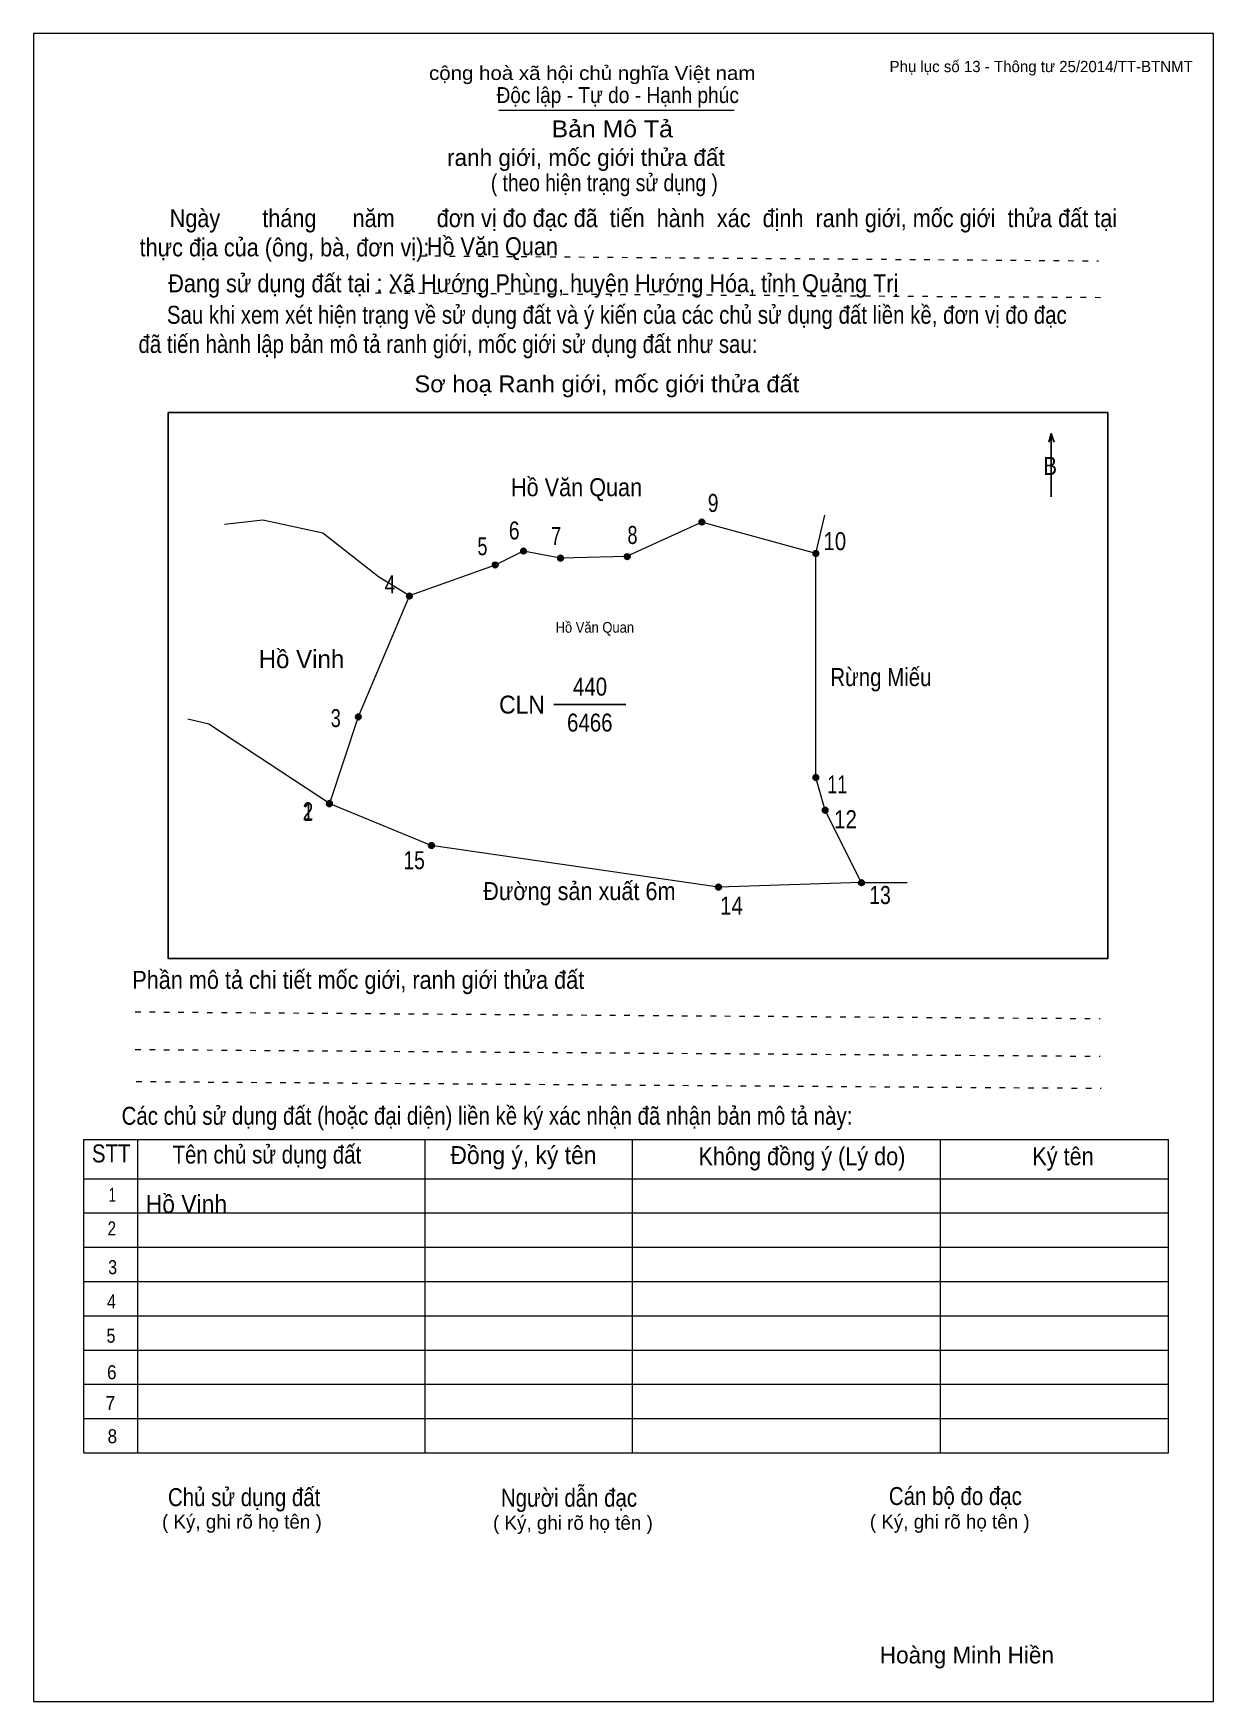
# Model space of a CAD drawing. Header units: centimetres. Extents: x 0 to 21, y 0 to 29.7.
import ezdxf
from ezdxf.enums import TextEntityAlignment as Align

# ---------------------------------------------------------------- set-up
doc = ezdxf.new("R2010")
doc.units = ezdxf.units.CM
doc.header["$LTSCALE"] = 0.13
doc.linetypes.add('DOTTED', pattern=[1.5, 0.3, -1.2])
for name, color, linetype, lineweight in [('1', 7, 'Continuous', 13), ('32', 7, 'Continuous', 25), ('33', 7, 'Continuous', 25), ('61', 7, 'Continuous', 13), ('62', 7, 'Continuous', 13)]:
    doc.layers.add(name, color=color, linetype=linetype, lineweight=lineweight)
for name, color, linetype in [('34', 7, 'Continuous'), ('45', 7, 'Continuous'), ('63', 7, 'Continuous')]:
    doc.layers.add(name, color=color, linetype=linetype)

msp = doc.modelspace()

# ---------------------------------------------------------------- hatches: boundary and pattern name
at = {"layer": '32'}
for points in [[(11.9448, 21.0004, 1), (11.8448, 21.0004, 1)], [(8.7708, 20.4837, 1), (8.6708, 20.4837, 1)], [(8.2674, 20.2362, 1), (8.1674, 20.2362, 1)], [(9.4303, 20.3575, 1), (9.3303, 20.3575, 1)], [(10.6157, 20.3849, 1), (10.5157, 20.3849, 1)], [(13.9724, 20.4389, 1), (13.8724, 20.4389, 1)], [(6.7406, 19.683, 1), (6.6406, 19.683, 1)], [(5.8319, 17.5315, 1), (5.7319, 17.5315, 1)], [(13.9724, 16.4517, 1), (13.8724, 16.4517, 1)], [(5.3185, 15.9906, 1), (5.2185, 15.9906, 1)], [(5.316, 15.984, 1), (5.216, 15.984, 1)], [(14.1386, 15.8702, 1), (14.0386, 15.8702, 1)], [(7.1327, 15.2414, 1), (7.0327, 15.2414, 1)], [(14.784, 14.5793, 1), (14.684, 14.5793, 1)], [(12.2396, 14.5004, 1), (12.1396, 14.5004, 1)]]:
    msp.add_hatch(color=256, dxfattribs=at).paths.add_polyline_path(points)

# ---------------------------------------------------------------- linework, layer by layer
at = {"layer": '1'}
msp.add_lwpolyline([(21, 0), (21, 29.7), (0, 29.7), (0, 0)], close=True, dxfattribs=at)
at = {"layer": '32'}
for centre in [(11.8948, 21.0004), (8.7208, 20.4837), (8.2174, 20.2362), (9.3803, 20.3575), (10.5657, 20.3849), (13.9224, 20.4389), (6.6906, 19.683), (5.7819, 17.5315), (13.9224, 16.4517), (5.2685, 15.9906), (5.266, 15.984), (14.0886, 15.8702), (7.0827, 15.2414), (14.734, 14.5793), (12.1896, 14.5004)]:
    msp.add_circle(centre, 0.05, dxfattribs=at)
at = {"layer": '33'}
msp.add_line((9.26, 17.75), (10.54, 17.75), dxfattribs=at)
at = {"layer": '61'}
for p, q in [((13.92, 20.44), (14.08, 21.12)), ((13.92, 20.44), (11.89, 21)), ((14.73, 14.58), (15.55, 14.58))]:
    msp.add_line(p, q, dxfattribs=at)
for points in [[(3.4, 20.96), (4.08, 21.04), (5.15, 20.81), (6.14, 20.03), (6.69, 19.69)], [(6.69, 19.69), (8.22, 20.24), (8.72, 20.49), (9.38, 20.36), (10.56, 20.39), (11.89, 21)], [(14.73, 14.58), (14.09, 15.87), (13.92, 16.45), (13.92, 20.44)], [(6.69, 19.69), (5.78, 17.53), (5.27, 15.99)], [(5.27, 15.99), (3.12, 17.4), (2.75, 17.49)], [(14.73, 14.58), (12.19, 14.5), (7.08, 15.24), (5.26, 15.99), (5.27, 15.99)]]:
    msp.add_lwpolyline(points, dxfattribs=at)
at = {"layer": '62'}
for p, q in [((8.28, 28.33), (12.47, 28.33)), ((0.9, 10.01), (20.2, 10.01)), ((0.9, 4.43), (0.9, 10.01)), ((1.86, 4.43), (1.86, 10.01)), ((6.97, 4.43), (6.97, 9.99)), ((10.66, 4.43), (10.66, 9.99)), ((16.14, 4.43), (16.14, 10.01)), ((20.2, 4.43), (20.2, 10.01)), ((0.9, 9.31), (20.2, 9.31)), ((0.9, 8.7), (20.2, 8.7)), ((0.9, 8.09), (20.2, 8.09)), ((0.9, 7.48), (20.2, 7.48)), ((0.9, 6.87), (20.2, 6.87)), ((0.9, 6.26), (20.2, 6.26)), ((0.9, 5.65), (20.2, 5.65)), ((0.9, 5.04), (20.2, 5.04)), ((0.9, 4.43), (20.2, 4.43))]:
    msp.add_line(p, q, dxfattribs=at)
at = {"layer": '62', "linetype": 'DOTTED'}
for p, q in [((6.89, 25.74), (18.95, 25.65)), ((6.09, 25.08), (19.04, 25)), ((1.81, 12.28), (18.98, 12.16)), ((1.81, 11.61), (18.98, 11.49)), ((1.83, 11.04), (19, 10.92))]:
    msp.add_line(p, q, dxfattribs=at)
at = {"layer": '62', "lineweight": 25}
for p, q in [((18.11, 22.58), (18.11, 21.45)), ((18.11, 22.57), (18.07, 22.42)), ((18.11, 22.57), (18.16, 22.42))]:
    msp.add_line(p, q, dxfattribs=at)
msp.add_lwpolyline([(2.4, 13.23), (19.12, 13.23), (19.12, 22.95), (2.4, 22.95)], close=True, dxfattribs=at)

# ---------------------------------------------------------------- texts
at = {"layer": '32'}
for s, width, p in [('9', 0.8, (12.095, 21.18)), ('6', 0.8, (8.555, 20.69)), ('7', 0.75, (9.3, 20.59)), ('8', 0.75, (10.66, 20.61)), ('10', 0.85, (14.26, 20.5)), ('5', 0.75, (7.99, 20.41)), ('4', 0.8, (6.345, 19.73)), ('3', 0.75, (5.38, 17.35)), ('11', 0.75, (14.305, 16.17)), ('2', 0.8, (4.885, 15.69)), ('1', 0.65, (4.89, 15.68)), ('12', 0.85, (14.45, 15.55)), ('15', 0.8, (6.775, 14.82)), ('14', 0.85, (12.42, 14.01)), ('13', 0.8, (15.065, 14.2))]:
    msp.add_text(s, height=0.32, dxfattribs=dict(at, width=width)).set_placement(p, align=Align.CENTER)
at = {"layer": '33'}
for s, width, p in [('Hồ Văn Quan', 0.9, (9.665, 21.46)), ('Rừng Miếu', 0.85, (15.08, 18.08)), ('440', 0.85, (9.905, 17.91)), ('6466', 0.85, (9.9, 17.27)), ('Đường sản xuất 6m', 0.9, (9.715, 14.27))]:
    msp.add_text(s, height=0.32, dxfattribs=dict(at, width=width)).set_placement(p, align=Align.CENTER)
msp.add_text('Hồ Vinh', height=0.32, dxfattribs=at).set_placement((4.77, 18.4), align=Align.CENTER)
at = {"layer": '33', "width": 0.95}
msp.add_text('CLN', height=0.32, dxfattribs=at).set_placement((9.1, 17.59), align=Align.RIGHT)
at = {"layer": '34'}
for s, width, p in [('Hồ Văn Quan', 0.9, (7, 25.75)), ('Hồ Vinh', 0.95, (2, 8.7))]:
    msp.add_text(s, height=0.32, dxfattribs=dict(at, width=width)).set_placement(p)
at = {"layer": '45', "width": 0.9}
msp.add_text('Hồ Văn Quan', height=0.1913, dxfattribs=at).set_placement((9.99, 19.03), align=Align.CENTER)
at = {"layer": '62'}
for s, height, width, p in [('cộng hoà xã hội chủ nghĩa Việt nam', 0.2474, 1.1, (7.04, 28.87)), ('Độc lập - Tự do - Hạnh phúc', 0.2828, 0.9, (8.24, 28.46)), ('Bản Mô Tả', 0.3, 1.1, (9.22, 27.85)), ('( theo hiện trạng sử dụng )', 0.3, 0.85, (8.14, 26.89)), ('     Ngày       tháng      năm       đơn vị đo đạc đã  tiến  hành  xác  định  ranh giới, mốc giới  thửa đất tại ', 0.32, 0.9, (1.89, 26.25)), ('thực địa của (ông, bà, đơn vị): ', 0.32, 0.9, (1.89, 25.73)), ('Đang sử dụng đất tại : Xã Hướng Phùng, huyện Hướng Hóa, tỉnh Quảng Trị', 0.32, 0.9, (2.4, 25.09)), ('     Sau khi xem xét hiện trạng về sử dụng đất và ý kiến của các chủ sử dụng đất liền kề, đơn vị đo đạc ', 0.32, 0.85, (1.87, 24.53)), ('đã tiến hành lập bản mô tả ranh giới, mốc giới sử dụng đất như sau:', 0.32, 0.85, (1.87, 24.01)), ('Sơ hoạ Ranh giới, mốc giới thửa đất', 0.3, 1.05, (6.78, 23.31)), ('B', 0.32, 0.85, (17.97, 21.84)), ('Phần mô tả chi tiết mốc giới, ranh giới thửa đất ', 0.32, 0.9, (1.76, 12.69)), ('Các chủ sử dụng đất (hoặc đại diện) liền kề ký xác nhận đã nhận bản mô tả này:', 0.32, 0.85, (1.57, 10.27))]:
    msp.add_text(s, height=height, dxfattribs=dict(at, width=width)).set_placement(p)
msp.add_text('ranh giới, mốc giới thửa đất', height=0.3, dxfattribs=at).set_placement((7.36, 27.34))
for s, height, width, p in [('STT', 0.32, 0.85, (1.385, 9.6)), ('Tên chủ sử dụng đất', 0.32, 0.85, (4.155, 9.58)), ('Đồng ý, ký tên', 0.32, 0.95, (8.72, 9.57)), ('Không đồng ý (Lý do)', 0.32, 0.9, (13.675, 9.55)), ('Ký tên', 0.32, 0.9, (18.32, 9.55)), ('1', 0.25, 0.7, (1.405, 8.9)), ('2', 0.25, 0.8, (1.395, 8.3)), ('3', 0.25, 0.85, (1.41, 7.61)), ('4', 0.25, 0.85, (1.39, 7)), ('5', 0.25, 0.85, (1.38, 6.39)), ('6', 0.25, 0.9, (1.395, 5.74)), ('7', 0.25, 0.95, (1.37, 5.19)), ('8', 0.25, 0.9, (1.405, 4.6)), ('Người dẫn đạc', 0.32, 0.85, (9.53, 3.47)), ('Chủ sử dụng đất', 0.32, 0.85, (3.75, 3.48)), ('Cán bộ đo đạc', 0.32, 0.85, (16.405, 3.5))]:
    msp.add_text(s, height=height, dxfattribs=dict(at, width=width)).set_placement(p, align=Align.CENTER)
for p in [(3.71, 3.08), (9.6, 3.06), (16.305, 3.08)]:
    msp.add_text('( Ký, ghi rõ họ tên )', height=0.25, dxfattribs=at).set_placement(p, align=Align.CENTER)
at = {"layer": '63'}
msp.add_text('Phụ lục số 13 - Thông tư 25/2014/TT-BTNMT', height=0.2, dxfattribs=at).set_placement((20.63, 29.01), align=Align.RIGHT)
msp.add_text('Hoàng Minh Hiền', height=0.3, dxfattribs=at).set_placement((16.61, 0.68), align=Align.CENTER)

doc.saveas('drawing.dxf')
